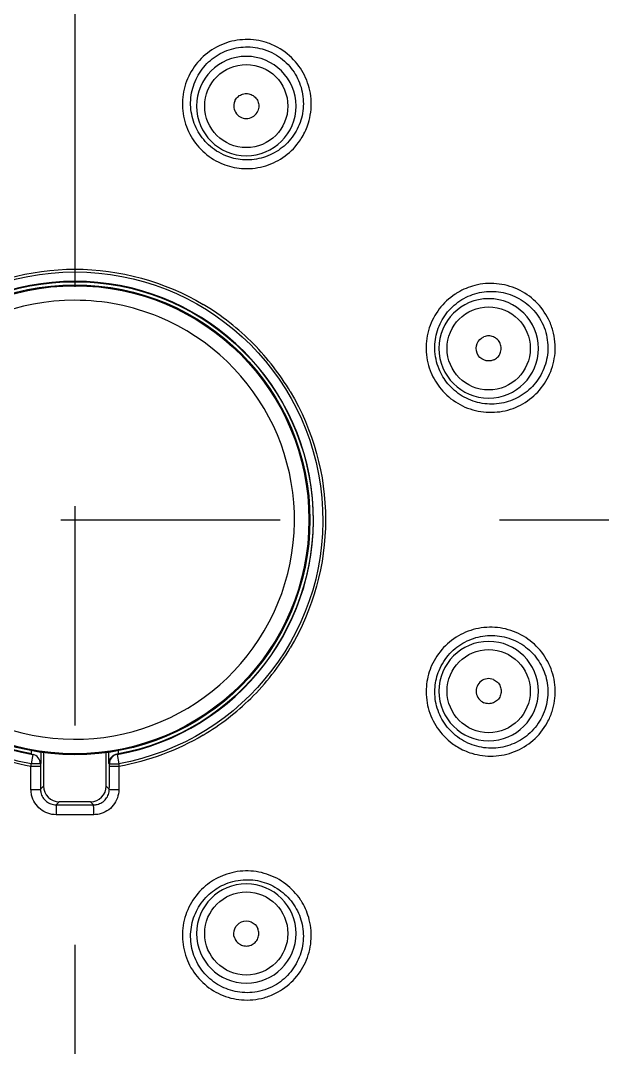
# Model space of a CAD drawing. Extents: x 14808 to 20058, y -13198 to -11680.
# Drawn here: x 18644.65 to 18649.29, y -12283.53 to -12275.33 of the extents above; entities that cross this region are included whole.
import ezdxf

# ---------------------------------------------------------------- set-up
doc = ezdxf.new("R2010")
doc.units = 0
doc.header["$LTSCALE"] = 7
doc.header["$MEASUREMENT"] = 0
doc.linetypes.add('CENTER', pattern=[2, 1.25, -0.25, 0.25, -0.25])
doc.layers.add('1', color=1, linetype='CENTER')
doc.layers.add('D', color=2, linetype='CONTINUOUS')
doc.styles.add('GHS', font='romans', dxfattribs={"bigfont": 'ghs'})
doc.dimstyles.new('STANDARD$7', dxfattribs={"dimtxt": 3.5, "dimasz": 3, "dimexe": 1, "dimexo": 0.0625, "dimgap": 1, "dimtad": 1, "dimdec": 4, "dimzin": 0, "dimdsep": 46, "dimtxsty": 'GHS', "dimcen": 1, "dimclrt": 2, "dimadec": 0, "dimazin": 0, "dimtfac": 1, "dimtdec": 4, "dimtofl": 0, "dimtmove": 0, "dimatfit": 3, "dimfxl": 1, "dimtolj": 1, "dimtzin": 0, "dimarcsym": 0})

msp = doc.modelspace()

# ---------------------------------------------------------------- linework, layer by layer
at = {"layer": '1'}
for p, q in [((18645.0803, -12268.7088), (18645.0803, -12325.4193)), ((18634.468, -12279.3175), (18655.6926, -12279.3175))]:
    msp.add_line(p, q, dxfattribs=at)
at = {"layer": '1', "color": 3, "linetype": 'Continuous'}
for p, q in [((18644.7437, -12281.1906), (18644.7304, -12281.2644)), ((18645.3508, -12281.2607), (18645.3508, -12281.1729)), ((18645.4169, -12281.1906), (18645.4302, -12281.2644)), ((18645.4258, -12281.1604), (18645.4258, -12281.1858)), ((18644.8054, -12281.2644), (18644.7304, -12281.2644)), ((18644.7304, -12281.2863), (18644.7304, -12281.2644)), ((18644.8054, -12281.2644), (18644.8054, -12281.2847)), ((18645.3552, -12281.2644), (18645.4302, -12281.2644)), ((18645.4302, -12281.2644), (18645.4302, -12281.2863)), ((18644.8055, -12281.4673), (18644.8303, -12281.4425)), ((18645.3303, -12281.4425), (18645.355, -12281.4673)), ((18644.9553, -12281.5675), (18644.9307, -12281.5921)), ((18645.2299, -12281.5921), (18645.2053, -12281.5675))]:
    msp.add_line(p, q, dxfattribs=at)
at = {"layer": '1', "color": 7, "linetype": 'Continuous'}
for p, q in [((18644.7348, -12281.1858), (18644.7348, -12281.1604)), ((18644.8098, -12281.1729), (18644.8098, -12281.2607)), ((18644.8303, -12281.1758), (18644.8303, -12281.4425)), ((18645.3303, -12281.4425), (18645.3303, -12281.1758)), ((18645.3552, -12281.2847), (18645.3552, -12281.2644)), ((18645.2053, -12281.5675), (18644.9553, -12281.5675))]:
    msp.add_line(p, q, dxfattribs=at)
at = {"layer": '1', "color": 3, "linetype": 'Continuous', "extrusion": (0, 0, -1)}
for centre in [(-18646.4478, -12276.0161), (-18648.3817, -12277.95), (-18648.3817, -12280.685), (-18646.4478, -12282.619)]:
    msp.add_circle(centre, 0.3967, dxfattribs=at)
at = {"layer": '1', "color": 3, "linetype": 'Continuous'}
for centre, radius in [((18646.4478, -12276.0161), 0.3317), ((18645.0803, -12279.3175), 1.8675), ((18648.3817, -12277.95), 0.3317), ((18648.3817, -12280.685), 0.3317), ((18646.4478, -12282.619), 0.3317)]:
    msp.add_circle(centre, radius, dxfattribs=at)
at = {"layer": '1', "color": 7, "linetype": 'Continuous'}
msp.add_circle((18645.0803, -12279.3175), 1.875, dxfattribs=at)
for centre, start, end in [((18646.4478, -12276.0161), 157.5, 337.5), ((18648.3817, -12280.685), 67.5, 247.5)]:
    msp.add_arc(centre, 0.1, start, end, dxfattribs=at)
at = {"layer": '1', "color": 3, "linetype": 'Continuous', "extrusion": (0, 0, -1)}
msp.add_arc((-18645.0803, -12279.3175), 1.9781, 280.18822, 259.81178, dxfattribs=at)
at = {"layer": '1', "color": 7, "linetype": 'Continuous', "extrusion": (0, 0, -1)}
for centre, radius, start, end in [((-18645.0803, -12279.3175), 1.9, 280.47772, 259.52228), ((-18648.3817, -12277.95), 0.1, 247.5, 67.5), ((-18646.4478, -12282.619), 0.1, 337.5, 157.5)]:
    msp.add_arc(centre, radius, start, end, dxfattribs=at)
at = {"layer": '1', "color": 3, "linetype": 'Continuous'}
for radius, start, end in [(1.9031, 280.18822, 259.81178), (1.7516, 90, 67.5), (1.7516, 67.5, 90)]:
    msp.add_arc((18645.0803, -12279.3175), radius, start, end, dxfattribs=at)
for centre, major_axis, ratio, start_param, end_param in [((18644.7304, -12281.2644), (-0.0481, 0.0575), 0.999741, 4.016027, 5.408751), ((18645.4302, -12281.2644), (-0.0481, -0.0575), 0.999741, 4.016027, 5.408751), ((18644.7306, -12281.4673), (-0.075, -0.0001), 0.046955, 1.563711, 3.12412), ((18645.43, -12281.4673), (0.075, -0.0001), 0.046955, 3.159065, 4.719474), ((18644.9307, -12281.6671), (0, -0.075), 0.002865, 3.141593, 4.764202), ((18645.2299, -12281.6671), (0, -0.075), 0.002865, 1.518983, 3.141593)]:
    msp.add_ellipse(centre, major_axis=major_axis, ratio=ratio, start_param=start_param, end_param=end_param, dxfattribs=at)
at = {"layer": '1', "color": 7, "linetype": 'Continuous'}
for centre, major_axis in [((18644.9553, -12281.4425, -0.5), (-0.0884, -0.0884)), ((18645.2053, -12281.4425, -0.5), (0.0884, -0.0884))]:
    msp.add_ellipse(centre, major_axis=major_axis, ratio=0.999695, start_param=5.497939, end_param=7.068431, dxfattribs=at)
for points, knots in [([(18634.9148, -12279.3175), (18634.916, -12277.9167), (18635.0679, -12276.5101), (18635.5205, -12274.4516), (18635.6828, -12273.7554), (18636.2547, -12272.4803), (18636.6625, -12271.8879), (18637.6501, -12270.8996), (18638.2418, -12270.4916), (18639.5171, -12269.9178), (18640.2149, -12269.7553), (18642.2714, -12269.3042), (18643.6637, -12269.1523), (18646.4916, -12269.1519), (18647.8856, -12269.3033), (18649.5981, -12269.679), (18649.9391, -12269.7638), (18650.6186, -12269.95), (18650.9583, -12270.0598), (18651.9192, -12270.491), (18652.5116, -12270.9002), (18653.4988, -12271.8889), (18653.9047, -12272.4782), (18654.4795, -12273.7589), (18654.639, -12274.4468), (18655.0921, -12276.5088), (18655.2446, -12277.9167), (18655.2457, -12279.3175)], [0, 0, 0, 0, 0.125, 0.125, 0.1875, 0.1875, 0.25, 0.25, 0.3125, 0.3125, 0.375, 0.375, 0.5, 0.5, 0.625, 0.625, 0.65625, 0.65625, 0.6875, 0.6875, 0.75, 0.75, 0.8125, 0.8125, 0.875, 0.875, 1, 1, 1, 1]), ([(18655.0004, -12279.3178), (18654.999, -12277.9419), (18654.8526, -12276.5836), (18654.4893, -12274.9074), (18654.4073, -12274.5728), (18654.2274, -12273.9106), (18654.1269, -12273.5832), (18653.7152, -12272.6407), (18653.3212, -12272.0613), (18652.3586, -12271.0925), (18651.7787, -12270.6932), (18650.8367, -12270.2765), (18650.5035, -12270.1724), (18649.839, -12269.9916), (18649.5055, -12269.9094), (18647.8309, -12269.5449), (18646.4682, -12269.3978), (18643.7034, -12269.397), (18642.342, -12269.5436), (18640.666, -12269.9068), (18640.3321, -12269.9887), (18639.6668, -12270.1695), (18639.3349, -12270.2724), (18638.396, -12270.6856), (18637.8158, -12271.082), (18636.8497, -12272.0476), (18636.4528, -12272.6283), (18636.0401, -12273.5662), (18635.9376, -12273.8956), (18635.7564, -12274.5617), (18635.674, -12274.8959), (18635.3089, -12276.5733), (18635.1616, -12277.9354), (18635.1602, -12279.3178)], [0, 0, 0, 0, 0.125, 0.125, 0.15625, 0.15625, 0.1875, 0.1875, 0.25, 0.25, 0.3125, 0.3125, 0.34375, 0.34375, 0.375, 0.375, 0.5, 0.5, 0.625, 0.625, 0.65625, 0.65625, 0.6875, 0.6875, 0.75, 0.75, 0.8125, 0.8125, 0.84375, 0.84375, 0.875, 0.875, 1, 1, 1, 1]), ([(18646.7991, -12278.295), (18646.7172, -12278.1573), (18646.6179, -12278.0286), (18646.5055, -12277.9144), (18646.4461, -12277.854), (18646.3826, -12277.7973), (18646.316, -12277.7449), (18646.2482, -12277.6917), (18646.1769, -12277.6428), (18646.1029, -12277.5987)], [0, 0, 0, 0, 0.485174, 0.485174, 0.485174, 0.740455, 0.740455, 0.740455, 1, 1, 1, 1]), ([(18646.7991, -12278.295), (18646.982, -12278.6024), (18647.1785, -12279.3175), (18646.982, -12280.0326), (18646.7991, -12280.3401)], [0, 0, 0, 0, 0.5, 1, 1, 1, 1]), ([(18646.1029, -12281.0364), (18646.2406, -12280.9544), (18646.3692, -12280.8551), (18646.4834, -12280.7427), (18646.5438, -12280.6833), (18646.6005, -12280.6199), (18646.6529, -12280.5532), (18646.7061, -12280.4855), (18646.7551, -12280.4141), (18646.7991, -12280.3401)], [0, 0, 0, 0, 0.485174, 0.485174, 0.485174, 0.740455, 0.740455, 0.740455, 1, 1, 1, 1]), ([(18645.4139, -12281.188), (18645.4066, -12281.1893), (18645.3995, -12281.1917), (18645.3933, -12281.1947), (18645.3871, -12281.1978), (18645.3816, -12281.2015), (18645.3768, -12281.2056), (18645.3694, -12281.212), (18645.3637, -12281.2195), (18645.3596, -12281.2272), (18645.354, -12281.2377), (18645.3511, -12281.249), (18645.3508, -12281.2601), (18645.3508, -12281.2603), (18645.3508, -12281.2605), (18645.3508, -12281.2607)], [0, 0, 0, 0, 0.175763, 0.175763, 0.175763, 0.349356, 0.349356, 0.349356, 0.621917, 0.621917, 0.621917, 0.993277, 0.993277, 0.993277, 1, 1, 1, 1]), ([(18644.8054, -12281.2847), (18644.8054, -12281.2847), (18644.8053, -12281.2847), (18644.8052, -12281.2848), (18644.8049, -12281.2848), (18644.8044, -12281.2849), (18644.8036, -12281.285), (18644.8017, -12281.2852), (18644.7984, -12281.2853), (18644.794, -12281.2855), (18644.7895, -12281.2857), (18644.7838, -12281.2858), (18644.7773, -12281.2859), (18644.7707, -12281.286), (18644.7632, -12281.2861), (18644.7552, -12281.2862), (18644.7473, -12281.2862), (18644.7388, -12281.2863), (18644.7304, -12281.2863)], [0, 0, 0, 0, 0.036151, 0.036151, 0.036151, 0.130904, 0.130904, 0.130904, 0.348225, 0.348225, 0.348225, 0.565498, 0.565498, 0.565498, 0.782748, 0.782748, 0.782748, 1, 1, 1, 1]), ([(18645.4302, -12281.2863), (18645.4218, -12281.2863), (18645.4133, -12281.2862), (18645.4054, -12281.2862), (18645.3974, -12281.2861), (18645.3899, -12281.286), (18645.3833, -12281.2859), (18645.3768, -12281.2858), (18645.371, -12281.2857), (18645.3666, -12281.2855), (18645.3621, -12281.2853), (18645.3589, -12281.2852), (18645.357, -12281.285), (18645.3562, -12281.2849), (18645.3557, -12281.2848), (18645.3554, -12281.2848), (18645.3553, -12281.2847), (18645.3552, -12281.2847), (18645.3552, -12281.2847)], [0, 0, 0, 0, 0.217252, 0.217252, 0.217252, 0.434502, 0.434502, 0.434502, 0.651775, 0.651775, 0.651775, 0.869096, 0.869096, 0.869096, 0.963849, 0.963849, 0.963849, 1, 1, 1, 1])]:
    msp.add_open_spline(points, degree=3, knots=knots, dxfattribs=at)
at = {"layer": '1', "color": 3, "linetype": 'Continuous'}
for points, knots in [([(18646.893, -12276.2649), (18646.8844, -12276.2791), (18646.8752, -12276.293), (18646.8653, -12276.3064), (18646.8309, -12276.353), (18646.7879, -12276.3942), (18646.74, -12276.4267), (18646.6922, -12276.4591), (18646.6381, -12276.4836), (18646.5823, -12276.4983), (18646.5267, -12276.5129), (18646.4678, -12276.5181), (18646.4105, -12276.5134), (18646.3581, -12276.5092), (18646.3057, -12276.4967), (18646.2571, -12276.4767), (18646.2526, -12276.4749), (18646.2482, -12276.473), (18646.2438, -12276.4711), (18646.1914, -12276.4479), (18646.1424, -12276.4153), (18646.1006, -12276.3762), (18646.0587, -12276.3369), (18646.0231, -12276.29), (18645.9965, -12276.2392), (18645.9698, -12276.1882), (18645.9516, -12276.1319), (18645.9432, -12276.075), (18645.9349, -12276.0179), (18645.9362, -12275.9585), (18645.9472, -12275.9019), (18645.9583, -12275.845), (18645.9793, -12275.7893), (18646.0086, -12275.7394), (18646.0379, -12275.6894), (18646.0763, -12275.6438), (18646.1206, -12275.6064), (18646.1647, -12275.5691), (18646.216, -12275.5389), (18646.2701, -12275.5184), (18646.3239, -12275.498), (18646.382, -12275.4866), (18646.4396, -12275.4852), (18646.4969, -12275.4838), (18646.5553, -12275.4922), (18646.6099, -12275.5099), (18646.6408, -12275.5199), (18646.6709, -12275.5328), (18646.6993, -12275.5485), (18646.7524, -12275.5776), (18646.8009, -12275.6169), (18646.8405, -12275.6627), (18646.8781, -12275.7061), (18646.9087, -12275.7565), (18646.9298, -12275.8098), (18646.9511, -12275.8634), (18646.9634, -12275.9214), (18646.9657, -12275.979), (18646.9681, -12276.0368), (18646.9605, -12276.0958), (18646.9435, -12276.1511), (18646.9314, -12276.1908), (18646.9143, -12276.2293), (18646.893, -12276.2649)], [0, 0, 0, 0, 0.015425, 0.015425, 0.015425, 0.069449, 0.069449, 0.069449, 0.123252, 0.123252, 0.123252, 0.176805, 0.176805, 0.176805, 0.225641, 0.225641, 0.225641, 0.230061, 0.230061, 0.230061, 0.283395, 0.283395, 0.283395, 0.336839, 0.336839, 0.336839, 0.390499, 0.390499, 0.390499, 0.444403, 0.444403, 0.444403, 0.498484, 0.498484, 0.498484, 0.552584, 0.552584, 0.552584, 0.606522, 0.606522, 0.606522, 0.660179, 0.660179, 0.660179, 0.713571, 0.713571, 0.713571, 0.743528, 0.743528, 0.743528, 0.800004, 0.800004, 0.800004, 0.8535, 0.8535, 0.8535, 0.907287, 0.907287, 0.907287, 0.961312, 0.961312, 0.961312, 1, 1, 1, 1]), ([(18646.2833, -12276.4122), (18646.3256, -12276.4295), (18646.3711, -12276.4404), (18646.4166, -12276.4442), (18646.4665, -12276.4483), (18646.5177, -12276.4439), (18646.5661, -12276.4314), (18646.6147, -12276.4187), (18646.6619, -12276.3975), (18646.7036, -12276.3695), (18646.7455, -12276.3414), (18646.7832, -12276.3055), (18646.8134, -12276.2651), (18646.8437, -12276.2245), (18646.8674, -12276.178), (18646.8825, -12276.1297), (18646.8976, -12276.0813), (18646.9046, -12276.0296), (18646.9028, -12275.9789), (18646.901, -12275.9283), (18646.8905, -12275.8774), (18646.8721, -12275.8302), (18646.8538, -12275.7833), (18646.8271, -12275.7388), (18646.7942, -12275.7005), (18646.7595, -12275.6601), (18646.7169, -12275.6254), (18646.6703, -12275.5997), (18646.6453, -12275.5858), (18646.6188, -12275.5744), (18646.5916, -12275.5655), (18646.5436, -12275.55), (18646.4922, -12275.5426), (18646.4418, -12275.5439), (18646.3911, -12275.5452), (18646.34, -12275.5553), (18646.2928, -12275.5734), (18646.2453, -12275.5917), (18646.2003, -12275.6184), (18646.1617, -12275.6514), (18646.123, -12275.6844), (18646.0896, -12275.7247), (18646.0642, -12275.7687), (18646.0388, -12275.8126), (18646.0207, -12275.8616), (18646.0113, -12275.9114), (18646.002, -12275.961), (18646.0012, -12276.0129), (18646.0088, -12276.0629), (18646.0163, -12276.1124), (18646.0325, -12276.1614), (18646.056, -12276.2059), (18646.0793, -12276.25), (18646.1105, -12276.2908), (18646.147, -12276.3249), (18646.1865, -12276.3617), (18646.2334, -12276.3917), (18646.2833, -12276.4122)], [0, 0, 0, 0, 0.048482, 0.048482, 0.048482, 0.101666, 0.101666, 0.101666, 0.155175, 0.155175, 0.155175, 0.209021, 0.209021, 0.209021, 0.263091, 0.263091, 0.263091, 0.317199, 0.317199, 0.317199, 0.371168, 0.371168, 0.371168, 0.424907, 0.424907, 0.424907, 0.481673, 0.481673, 0.481673, 0.511784, 0.511784, 0.511784, 0.565451, 0.565451, 0.565451, 0.619365, 0.619365, 0.619365, 0.673526, 0.673526, 0.673526, 0.727791, 0.727791, 0.727791, 0.781948, 0.781948, 0.781948, 0.835817, 0.835817, 0.835817, 0.889318, 0.889318, 0.889318, 0.942492, 0.942492, 0.942492, 1, 1, 1, 1]), ([(18648.1345, -12277.504), (18648.177, -12277.4787), (18648.2237, -12277.4594), (18648.2716, -12277.4473), (18648.3277, -12277.4332), (18648.387, -12277.4285), (18648.4446, -12277.4338), (18648.5023, -12277.439), (18648.5599, -12277.4544), (18648.6127, -12277.4785), (18648.6653, -12277.5026), (18648.7145, -12277.5362), (18648.7562, -12277.5765), (18648.7977, -12277.6167), (18648.8328, -12277.6646), (18648.8586, -12277.7162), (18648.8732, -12277.7454), (18648.885, -12277.7761), (18648.8938, -12277.8075), (18648.9102, -12277.8659), (18648.9161, -12277.9282), (18648.911, -12277.9887), (18648.9062, -12278.0457), (18648.8916, -12278.1027), (18648.8683, -12278.1549), (18648.8449, -12278.2072), (18648.8123, -12278.2562), (18648.7731, -12278.2979), (18648.7337, -12278.3398), (18648.6865, -12278.3754), (18648.6355, -12278.4019), (18648.5843, -12278.4285), (18648.5278, -12278.4467), (18648.4706, -12278.4548), (18648.4133, -12278.463), (18648.3537, -12278.4614), (18648.2969, -12278.4501), (18648.2401, -12278.4388), (18648.1844, -12278.4175), (18648.1345, -12278.3879), (18648.0848, -12278.3584), (18648.0395, -12278.3198), (18648.0024, -12278.2755), (18647.9687, -12278.2352), (18647.941, -12278.1893), (18647.9211, -12278.1407), (18647.9191, -12278.1359), (18647.9172, -12278.131), (18647.9154, -12278.1261), (18647.8952, -12278.0724), (18647.8841, -12278.0144), (18647.8828, -12277.957), (18647.8816, -12277.8997), (18647.8902, -12277.8414), (18647.9079, -12277.787), (18647.9257, -12277.7325), (18647.953, -12277.6803), (18647.9877, -12277.6348), (18648.0225, -12277.5891), (18648.0656, -12277.5488), (18648.1135, -12277.5171), (18648.1203, -12277.5126), (18648.1274, -12277.5082), (18648.1345, -12277.504)], [0, 0, 0, 0, 0.046154, 0.046154, 0.046154, 0.100157, 0.100157, 0.100157, 0.154259, 0.154259, 0.154259, 0.208285, 0.208285, 0.208285, 0.262081, 0.262081, 0.262081, 0.292144, 0.292144, 0.292144, 0.348751, 0.348751, 0.348751, 0.402039, 0.402039, 0.402039, 0.455441, 0.455441, 0.455441, 0.509096, 0.509096, 0.509096, 0.563022, 0.563022, 0.563022, 0.617105, 0.617105, 0.617105, 0.671171, 0.671171, 0.671171, 0.725069, 0.725069, 0.725069, 0.773806, 0.773806, 0.773806, 0.778607, 0.778607, 0.778607, 0.83207, 0.83207, 0.83207, 0.885428, 0.885428, 0.885428, 0.938817, 0.938817, 0.938817, 0.992368, 0.992368, 0.992368, 1, 1, 1, 1]), ([(18647.9856, -12278.1145), (18648.0029, -12278.1567), (18648.027, -12278.1968), (18648.0562, -12278.2318), (18648.0885, -12278.2705), (18648.1278, -12278.3042), (18648.171, -12278.33), (18648.2144, -12278.356), (18648.2629, -12278.3749), (18648.3124, -12278.385), (18648.362, -12278.3952), (18648.414, -12278.3969), (18648.4642, -12278.3901), (18648.5143, -12278.3833), (18648.5639, -12278.3677), (18648.6089, -12278.3446), (18648.6538, -12278.3217), (18648.6954, -12278.2907), (18648.7302, -12278.2541), (18648.7649, -12278.2177), (18648.7937, -12278.1748), (18648.8144, -12278.1289), (18648.8351, -12278.0831), (18648.8482, -12278.033), (18648.8525, -12277.9829), (18648.857, -12277.9297), (18648.8519, -12277.8748), (18648.8375, -12277.8234), (18648.8297, -12277.7958), (18648.8193, -12277.7688), (18648.8064, -12277.7431), (18648.7836, -12277.6977), (18648.7525, -12277.6556), (18648.7159, -12277.6205), (18648.6791, -12277.5852), (18648.6357, -12277.5558), (18648.5893, -12277.5348), (18648.5429, -12277.5139), (18648.4922, -12277.5007), (18648.4415, -12277.4964), (18648.391, -12277.492), (18648.339, -12277.4964), (18648.2899, -12277.5091), (18648.2411, -12277.5217), (18648.1938, -12277.5429), (18648.1519, -12277.5709), (18648.1103, -12277.5987), (18648.0728, -12277.634), (18648.0427, -12277.6741), (18648.0126, -12277.7139), (18647.989, -12277.7594), (18647.9737, -12277.8069), (18647.9584, -12277.8543), (18647.9511, -12277.905), (18647.9522, -12277.9548), (18647.9535, -12278.0092), (18647.965, -12278.0642), (18647.9856, -12278.1145)], [0, 0, 0, 0, 0.048409, 0.048409, 0.048409, 0.102018, 0.102018, 0.102018, 0.155905, 0.155905, 0.155905, 0.209933, 0.209933, 0.209933, 0.263918, 0.263918, 0.263918, 0.317725, 0.317725, 0.317725, 0.371339, 0.371339, 0.371339, 0.424877, 0.424877, 0.424877, 0.481773, 0.481773, 0.481773, 0.511991, 0.511991, 0.511991, 0.566064, 0.566064, 0.566064, 0.620342, 0.620342, 0.620342, 0.674637, 0.674637, 0.674637, 0.728739, 0.728739, 0.728739, 0.782502, 0.782502, 0.782502, 0.835896, 0.835896, 0.835896, 0.88901, 0.88901, 0.88901, 0.942009, 0.942009, 0.942009, 1, 1, 1, 1]), ([(18648.133, -12281.1302), (18648.1187, -12281.1216), (18648.1048, -12281.1124), (18648.0914, -12281.1025), (18648.0448, -12281.0681), (18648.0036, -12281.0251), (18647.9711, -12280.9772), (18647.9387, -12280.9294), (18647.9142, -12280.8754), (18647.8995, -12280.8195), (18647.8849, -12280.7639), (18647.8797, -12280.705), (18647.8844, -12280.6477), (18647.8886, -12280.5953), (18647.9011, -12280.543), (18647.9211, -12280.4943), (18647.9229, -12280.4899), (18647.9248, -12280.4854), (18647.9268, -12280.481), (18647.95, -12280.4287), (18647.9825, -12280.3796), (18648.0217, -12280.3378), (18648.0609, -12280.296), (18648.1078, -12280.2603), (18648.1586, -12280.2337), (18648.2096, -12280.2071), (18648.2659, -12280.1888), (18648.3228, -12280.1805), (18648.3799, -12280.1721), (18648.4393, -12280.1735), (18648.4959, -12280.1845), (18648.5528, -12280.1955), (18648.6085, -12280.2165), (18648.6585, -12280.2458), (18648.7084, -12280.2751), (18648.7541, -12280.3135), (18648.7915, -12280.3578), (18648.8288, -12280.402), (18648.8589, -12280.4532), (18648.8795, -12280.5073), (18648.8999, -12280.5611), (18648.9113, -12280.6193), (18648.9127, -12280.6769), (18648.914, -12280.7342), (18648.9056, -12280.7925), (18648.888, -12280.8471), (18648.878, -12280.878), (18648.865, -12280.9081), (18648.8493, -12280.9366), (18648.8202, -12280.9896), (18648.7809, -12281.0382), (18648.7352, -12281.0778), (18648.6918, -12281.1153), (18648.6413, -12281.1459), (18648.588, -12281.1671), (18648.5344, -12281.1883), (18648.4764, -12281.2006), (18648.4189, -12281.203), (18648.361, -12281.2053), (18648.302, -12281.1977), (18648.2467, -12281.1808), (18648.207, -12281.1686), (18648.1686, -12281.1515), (18648.133, -12281.1302)], [0, 0, 0, 0, 0.015425, 0.015425, 0.015425, 0.069449, 0.069449, 0.069449, 0.123252, 0.123252, 0.123252, 0.176805, 0.176805, 0.176805, 0.225641, 0.225641, 0.225641, 0.230061, 0.230061, 0.230061, 0.283395, 0.283395, 0.283395, 0.336839, 0.336839, 0.336839, 0.390499, 0.390499, 0.390499, 0.444403, 0.444403, 0.444403, 0.498484, 0.498484, 0.498484, 0.552584, 0.552584, 0.552584, 0.606522, 0.606522, 0.606522, 0.660179, 0.660179, 0.660179, 0.713571, 0.713571, 0.713571, 0.743528, 0.743528, 0.743528, 0.800004, 0.800004, 0.800004, 0.8535, 0.8535, 0.8535, 0.907287, 0.907287, 0.907287, 0.961312, 0.961312, 0.961312, 1, 1, 1, 1]), ([(18647.9856, -12280.5205), (18647.9683, -12280.5628), (18647.9574, -12280.6083), (18647.9536, -12280.6539), (18647.9495, -12280.7037), (18647.9539, -12280.7549), (18647.9665, -12280.8033), (18647.9791, -12280.852), (18648.0003, -12280.8991), (18648.0283, -12280.9408), (18648.0565, -12280.9828), (18648.0923, -12281.0204), (18648.1327, -12281.0506), (18648.1734, -12281.0809), (18648.2198, -12281.1046), (18648.2682, -12281.1197), (18648.3166, -12281.1349), (18648.3682, -12281.1418), (18648.4189, -12281.1401), (18648.4695, -12281.1383), (18648.5204, -12281.1278), (18648.5676, -12281.1093), (18648.6146, -12281.091), (18648.659, -12281.0643), (18648.6973, -12281.0314), (18648.7377, -12280.9968), (18648.7724, -12280.9542), (18648.7982, -12280.9075), (18648.812, -12280.8825), (18648.8235, -12280.856), (18648.8323, -12280.8288), (18648.8478, -12280.7808), (18648.8553, -12280.7295), (18648.854, -12280.679), (18648.8527, -12280.6284), (18648.8425, -12280.5773), (18648.8244, -12280.53), (18648.8062, -12280.4825), (18648.7794, -12280.4376), (18648.7464, -12280.3989), (18648.7134, -12280.3603), (18648.6732, -12280.3268), (18648.6291, -12280.3014), (18648.5852, -12280.276), (18648.5363, -12280.2579), (18648.4864, -12280.2486), (18648.4368, -12280.2393), (18648.3849, -12280.2384), (18648.335, -12280.246), (18648.2854, -12280.2536), (18648.2364, -12280.2697), (18648.192, -12280.2932), (18648.1478, -12280.3165), (18648.107, -12280.3477), (18648.0729, -12280.3843), (18648.0362, -12280.4237), (18648.0061, -12280.4706), (18647.9856, -12280.5205)], [0, 0, 0, 0, 0.048482, 0.048482, 0.048482, 0.101666, 0.101666, 0.101666, 0.155175, 0.155175, 0.155175, 0.209021, 0.209021, 0.209021, 0.263091, 0.263091, 0.263091, 0.317199, 0.317199, 0.317199, 0.371168, 0.371168, 0.371168, 0.424907, 0.424907, 0.424907, 0.481673, 0.481673, 0.481673, 0.511784, 0.511784, 0.511784, 0.565451, 0.565451, 0.565451, 0.619365, 0.619365, 0.619365, 0.673526, 0.673526, 0.673526, 0.727791, 0.727791, 0.727791, 0.781948, 0.781948, 0.781948, 0.835817, 0.835817, 0.835817, 0.889318, 0.889318, 0.889318, 0.942492, 0.942492, 0.942492, 1, 1, 1, 1]), ([(18644.7437, -12281.1906), (18644.7441, -12281.1902), (18644.7445, -12281.1898), (18644.745, -12281.1895), (18644.7455, -12281.189), (18644.7461, -12281.1885), (18644.7467, -12281.188), (18644.7467, -12281.188), (18644.7467, -12281.188), (18644.7467, -12281.188)], [0, 0, 0, 0, 0.430282, 0.430282, 0.430282, 0.994642, 0.994642, 0.994642, 1, 1, 1, 1]), ([(18645.4139, -12281.188), (18645.4139, -12281.188), (18645.4139, -12281.188), (18645.4139, -12281.188), (18645.4148, -12281.1887), (18645.4156, -12281.1895), (18645.4165, -12281.1902), (18645.4166, -12281.1903), (18645.4168, -12281.1905), (18645.4169, -12281.1906)], [0, 0, 0, 0, 0.005358, 0.005358, 0.005358, 0.851366, 0.851366, 0.851366, 1, 1, 1, 1]), ([(18644.73, -12281.4708), (18644.73, -12281.4209), (18644.7299, -12281.3709), (18644.7299, -12281.321), (18644.7299, -12281.3094), (18644.7298, -12281.2978), (18644.7298, -12281.2862), (18644.7298, -12281.2862), (18644.7298, -12281.2862), (18644.7298, -12281.2862)], [0, 0, 0, 0, 0.811763, 0.811763, 0.811763, 0.999919, 0.999919, 0.999919, 1, 1, 1, 1]), ([(18644.8098, -12281.2607), (18644.8093, -12281.2611), (18644.8089, -12281.2615), (18644.8085, -12281.2618), (18644.8078, -12281.2624), (18644.807, -12281.263), (18644.8063, -12281.2636), (18644.806, -12281.2639), (18644.8057, -12281.2641), (18644.8054, -12281.2644)], [0, 0, 0, 0, 0.294764, 0.294764, 0.294764, 0.790926, 0.790926, 0.790926, 1, 1, 1, 1]), ([(18645.3552, -12281.2644), (18645.3549, -12281.2641), (18645.3546, -12281.2639), (18645.3543, -12281.2636), (18645.3536, -12281.263), (18645.3528, -12281.2624), (18645.3521, -12281.2618), (18645.3517, -12281.2615), (18645.3513, -12281.2611), (18645.3508, -12281.2607)], [0, 0, 0, 0, 0.209074, 0.209074, 0.209074, 0.705236, 0.705236, 0.705236, 1, 1, 1, 1]), ([(18645.4308, -12281.2862), (18645.4308, -12281.2862), (18645.4308, -12281.2862), (18645.4308, -12281.2862), (18645.4307, -12281.3362), (18645.4307, -12281.3861), (18645.4306, -12281.4361), (18645.4306, -12281.4477), (18645.4306, -12281.4592), (18645.4306, -12281.4708)], [0, 0, 0, 0, 0.000081, 0.000081, 0.000081, 0.811844, 0.811844, 0.811844, 1, 1, 1, 1]), ([(18644.9305, -12281.671), (18644.908, -12281.671), (18644.8853, -12281.6671), (18644.8642, -12281.6597), (18644.843, -12281.6523), (18644.8228, -12281.6411), (18644.8053, -12281.6271), (18644.7878, -12281.6131), (18644.7725, -12281.5959), (18644.7606, -12281.5769), (18644.7487, -12281.5579), (18644.7399, -12281.5366), (18644.7349, -12281.5147), (18644.7317, -12281.5003), (18644.73, -12281.4855), (18644.73, -12281.4708)], [0, 0, 0, 0, 0.214885, 0.214885, 0.214885, 0.42979, 0.42979, 0.42979, 0.644814, 0.644814, 0.644814, 0.859948, 0.859948, 0.859948, 1, 1, 1, 1]), ([(18644.8055, -12281.4673), (18644.8056, -12281.4765), (18644.8066, -12281.4857), (18644.8086, -12281.4947), (18644.8117, -12281.5083), (18644.8172, -12281.5216), (18644.8246, -12281.5335), (18644.832, -12281.5453), (18644.8416, -12281.556), (18644.8526, -12281.5648), (18644.8635, -12281.5735), (18644.8761, -12281.5805), (18644.8893, -12281.5851), (18644.9025, -12281.5897), (18644.9167, -12281.5921), (18644.9307, -12281.5921)], [0, 0, 0, 0, 0.140051, 0.140051, 0.140051, 0.355197, 0.355197, 0.355197, 0.570239, 0.570239, 0.570239, 0.785147, 0.785147, 0.785147, 1, 1, 1, 1]), ([(18645.2299, -12281.5921), (18645.2391, -12281.5921), (18645.2483, -12281.5911), (18645.2572, -12281.5891), (18645.2709, -12281.5861), (18645.2842, -12281.5806), (18645.2961, -12281.5732), (18645.308, -12281.5658), (18645.3188, -12281.5562), (18645.3275, -12281.5453), (18645.3363, -12281.5344), (18645.3433, -12281.5218), (18645.3479, -12281.5086), (18645.3526, -12281.4955), (18645.355, -12281.4813), (18645.355, -12281.4673)], [0, 0, 0, 0, 0.139519, 0.139519, 0.139519, 0.35457, 0.35457, 0.35457, 0.569718, 0.569718, 0.569718, 0.784866, 0.784866, 0.784866, 1, 1, 1, 1]), ([(18645.4306, -12281.4708), (18645.4305, -12281.4932), (18645.4266, -12281.516), (18645.4192, -12281.5371), (18645.4117, -12281.5583), (18645.4005, -12281.5784), (18645.3865, -12281.5959), (18645.3725, -12281.6134), (18645.3552, -12281.6288), (18645.3362, -12281.6406), (18645.3171, -12281.6525), (18645.2958, -12281.6613), (18645.2739, -12281.6662), (18645.2596, -12281.6694), (18645.2448, -12281.671), (18645.2301, -12281.671)], [0, 0, 0, 0, 0.215132, 0.215132, 0.215132, 0.430264, 0.430264, 0.430264, 0.645397, 0.645397, 0.645397, 0.860456, 0.860456, 0.860456, 1, 1, 1, 1]), ([(18645.2301, -12281.671), (18645.1801, -12281.671), (18645.1301, -12281.671), (18645.0801, -12281.671), (18645.0302, -12281.671), (18644.9804, -12281.671), (18644.9305, -12281.671)], [0, 0, 0, 0, 0.500562, 0.500562, 0.500562, 1, 1, 1, 1]), ([(18646.8939, -12282.3717), (18646.9191, -12282.4142), (18646.9384, -12282.4609), (18646.9505, -12282.5088), (18646.9646, -12282.5649), (18646.9693, -12282.6242), (18646.964, -12282.6818), (18646.9588, -12282.7396), (18646.9434, -12282.7972), (18646.9193, -12282.8499), (18646.8952, -12282.9025), (18646.8616, -12282.9518), (18646.8213, -12282.9934), (18646.7812, -12283.0349), (18646.7333, -12283.07), (18646.6816, -12283.0959), (18646.6524, -12283.1104), (18646.6218, -12283.1223), (18646.5904, -12283.1311), (18646.5319, -12283.1474), (18646.4696, -12283.1533), (18646.4091, -12283.1482), (18646.3521, -12283.1434), (18646.2951, -12283.1288), (18646.2429, -12283.1055), (18646.1906, -12283.0822), (18646.1416, -12283.0495), (18646.0999, -12283.0103), (18646.0581, -12282.9709), (18646.0224, -12282.9237), (18645.9959, -12282.8728), (18645.9693, -12282.8215), (18645.9511, -12282.765), (18645.943, -12282.7078), (18645.9348, -12282.6505), (18645.9364, -12282.5909), (18645.9477, -12282.5341), (18645.959, -12282.4773), (18645.9804, -12282.4216), (18646.0099, -12282.3718), (18646.0394, -12282.3221), (18646.078, -12282.2767), (18646.1223, -12282.2396), (18646.1626, -12282.206), (18646.2085, -12282.1782), (18646.2571, -12282.1583), (18646.2619, -12282.1563), (18646.2668, -12282.1544), (18646.2717, -12282.1526), (18646.3255, -12282.1324), (18646.3834, -12282.1213), (18646.4408, -12282.12), (18646.4981, -12282.1188), (18646.5564, -12282.1274), (18646.6108, -12282.1452), (18646.6653, -12282.1629), (18646.7175, -12282.1902), (18646.763, -12282.2249), (18646.8087, -12282.2597), (18646.8491, -12282.3028), (18646.8807, -12282.3507), (18646.8853, -12282.3576), (18646.8896, -12282.3646), (18646.8939, -12282.3717)], [0, 0, 0, 0, 0.046154, 0.046154, 0.046154, 0.100157, 0.100157, 0.100157, 0.154259, 0.154259, 0.154259, 0.208285, 0.208285, 0.208285, 0.262081, 0.262081, 0.262081, 0.292144, 0.292144, 0.292144, 0.348751, 0.348751, 0.348751, 0.402039, 0.402039, 0.402039, 0.455441, 0.455441, 0.455441, 0.509096, 0.509096, 0.509096, 0.563022, 0.563022, 0.563022, 0.617105, 0.617105, 0.617105, 0.671171, 0.671171, 0.671171, 0.725069, 0.725069, 0.725069, 0.773806, 0.773806, 0.773806, 0.778607, 0.778607, 0.778607, 0.83207, 0.83207, 0.83207, 0.885428, 0.885428, 0.885428, 0.938817, 0.938817, 0.938817, 0.992368, 0.992368, 0.992368, 1, 1, 1, 1]), ([(18646.2833, -12282.2229), (18646.2411, -12282.2402), (18646.2011, -12282.2643), (18646.166, -12282.2934), (18646.1273, -12282.3257), (18646.0936, -12282.3651), (18646.0678, -12282.4082), (18646.0418, -12282.4516), (18646.023, -12282.5001), (18646.0128, -12282.5496), (18646.0026, -12282.5992), (18646.0009, -12282.6513), (18646.0077, -12282.7014), (18646.0146, -12282.7515), (18646.0301, -12282.8011), (18646.0532, -12282.8462), (18646.0761, -12282.8911), (18646.1071, -12282.9326), (18646.1437, -12282.9674), (18646.1801, -12283.0021), (18646.223, -12283.031), (18646.2689, -12283.0517), (18646.3147, -12283.0723), (18646.3648, -12283.0854), (18646.4149, -12283.0897), (18646.4681, -12283.0943), (18646.523, -12283.0891), (18646.5744, -12283.0747), (18646.6021, -12283.0669), (18646.6291, -12283.0565), (18646.6547, -12283.0436), (18646.7001, -12283.0208), (18646.7422, -12282.9898), (18646.7774, -12282.9531), (18646.8126, -12282.9164), (18646.842, -12282.8729), (18646.863, -12282.8265), (18646.884, -12282.7801), (18646.8971, -12282.7295), (18646.9015, -12282.6787), (18646.9058, -12282.6282), (18646.9014, -12282.5763), (18646.8887, -12282.5272), (18646.8761, -12282.4784), (18646.855, -12282.4311), (18646.8269, -12282.3892), (18646.7991, -12282.3475), (18646.7638, -12282.3101), (18646.7238, -12282.2799), (18646.684, -12282.2499), (18646.6385, -12282.2262), (18646.591, -12282.2109), (18646.5435, -12282.1957), (18646.4929, -12282.1883), (18646.443, -12282.1895), (18646.3887, -12282.1907), (18646.3336, -12282.2022), (18646.2833, -12282.2229)], [0, 0, 0, 0, 0.048409, 0.048409, 0.048409, 0.102018, 0.102018, 0.102018, 0.155905, 0.155905, 0.155905, 0.209933, 0.209933, 0.209933, 0.263918, 0.263918, 0.263918, 0.317725, 0.317725, 0.317725, 0.371339, 0.371339, 0.371339, 0.424877, 0.424877, 0.424877, 0.481773, 0.481773, 0.481773, 0.511991, 0.511991, 0.511991, 0.566064, 0.566064, 0.566064, 0.620342, 0.620342, 0.620342, 0.674637, 0.674637, 0.674637, 0.728739, 0.728739, 0.728739, 0.782502, 0.782502, 0.782502, 0.835896, 0.835896, 0.835896, 0.88901, 0.88901, 0.88901, 0.942009, 0.942009, 0.942009, 1, 1, 1, 1])]:
    msp.add_open_spline(points, degree=3, knots=knots, dxfattribs=at)
at = {"layer": '1', "color": 7, "linetype": 'Continuous'}
for points in [[(18646.3554, -12275.9778), (18646.3604, -12275.9657), (18646.3752, -12275.9435), (18646.4085, -12275.9213), (18646.4478, -12275.9135), (18646.4871, -12275.9213), (18646.5204, -12275.9435), (18646.5426, -12275.9768), (18646.5504, -12276.0161), (18646.5452, -12276.0422), (18646.5402, -12276.0543)], [(18644.0577, -12277.5987), (18644.3652, -12277.4158), (18645.0803, -12277.2193), (18645.7954, -12277.4158), (18646.1029, -12277.5987)], [(18648.42, -12278.0424), (18648.4321, -12278.0374), (18648.4543, -12278.0226), (18648.4765, -12277.9893), (18648.4843, -12277.95), (18648.4765, -12277.9108), (18648.4543, -12277.8775), (18648.421, -12277.8552), (18648.3817, -12277.8474), (18648.3556, -12277.8526), (18648.3435, -12277.8576)], [(18648.42, -12280.5926), (18648.4321, -12280.5977), (18648.4543, -12280.6125), (18648.4765, -12280.6458), (18648.4843, -12280.685), (18648.4765, -12280.7243), (18648.4543, -12280.7576), (18648.421, -12280.7798), (18648.3817, -12280.7876), (18648.3556, -12280.7824), (18648.3435, -12280.7774)], [(18644.7298, -12281.2862), (18644.4933, -12281.2439), (18644.2642, -12281.1592), (18644.0577, -12281.0364)], [(18646.1029, -12281.0364), (18645.8963, -12281.1592), (18645.6673, -12281.2439), (18645.4308, -12281.2862)], [(18645.4258, -12281.1858), (18645.4218, -12281.1866), (18645.4178, -12281.1873), (18645.4139, -12281.188)], [(18644.7298, -12281.2862), (18644.73, -12281.2863), (18644.7302, -12281.2863), (18644.7304, -12281.2863)], [(18645.4302, -12281.2863), (18645.4304, -12281.2863), (18645.4306, -12281.2863), (18645.4308, -12281.2862)], [(18646.3554, -12282.6572), (18646.3604, -12282.6693), (18646.3752, -12282.6915), (18646.4085, -12282.7138), (18646.4478, -12282.7216), (18646.4871, -12282.7138), (18646.5204, -12282.6915), (18646.5426, -12282.6582), (18646.5504, -12282.619), (18646.5452, -12282.5928), (18646.5402, -12282.5807)]]:
    msp.add_open_spline(points, degree=3, dxfattribs=at)
at = {"layer": '1', "color": 3, "linetype": 'Continuous'}
for points in [[(18644.8054, -12281.2847), (18644.8054, -12281.3456), (18644.8055, -12281.4064), (18644.8055, -12281.4673)], [(18645.355, -12281.4673), (18645.3551, -12281.4064), (18645.3551, -12281.3456), (18645.3552, -12281.2847)], [(18644.9307, -12281.5921), (18645.0304, -12281.5921), (18645.1302, -12281.5921), (18645.2299, -12281.5921)]]:
    msp.add_open_spline(points, degree=3, dxfattribs=at)

# ---------------------------------------------------------------- leaders
at = {"layer": 'D'}
msp.add_leader([(18649.005, -12297.5108), (18674.1874, -12275.633)], dimstyle='STANDARD$7', override={"dimscale": 1, "dimtad": 0}, dxfattribs=at)

doc.saveas('drawing.dxf')
